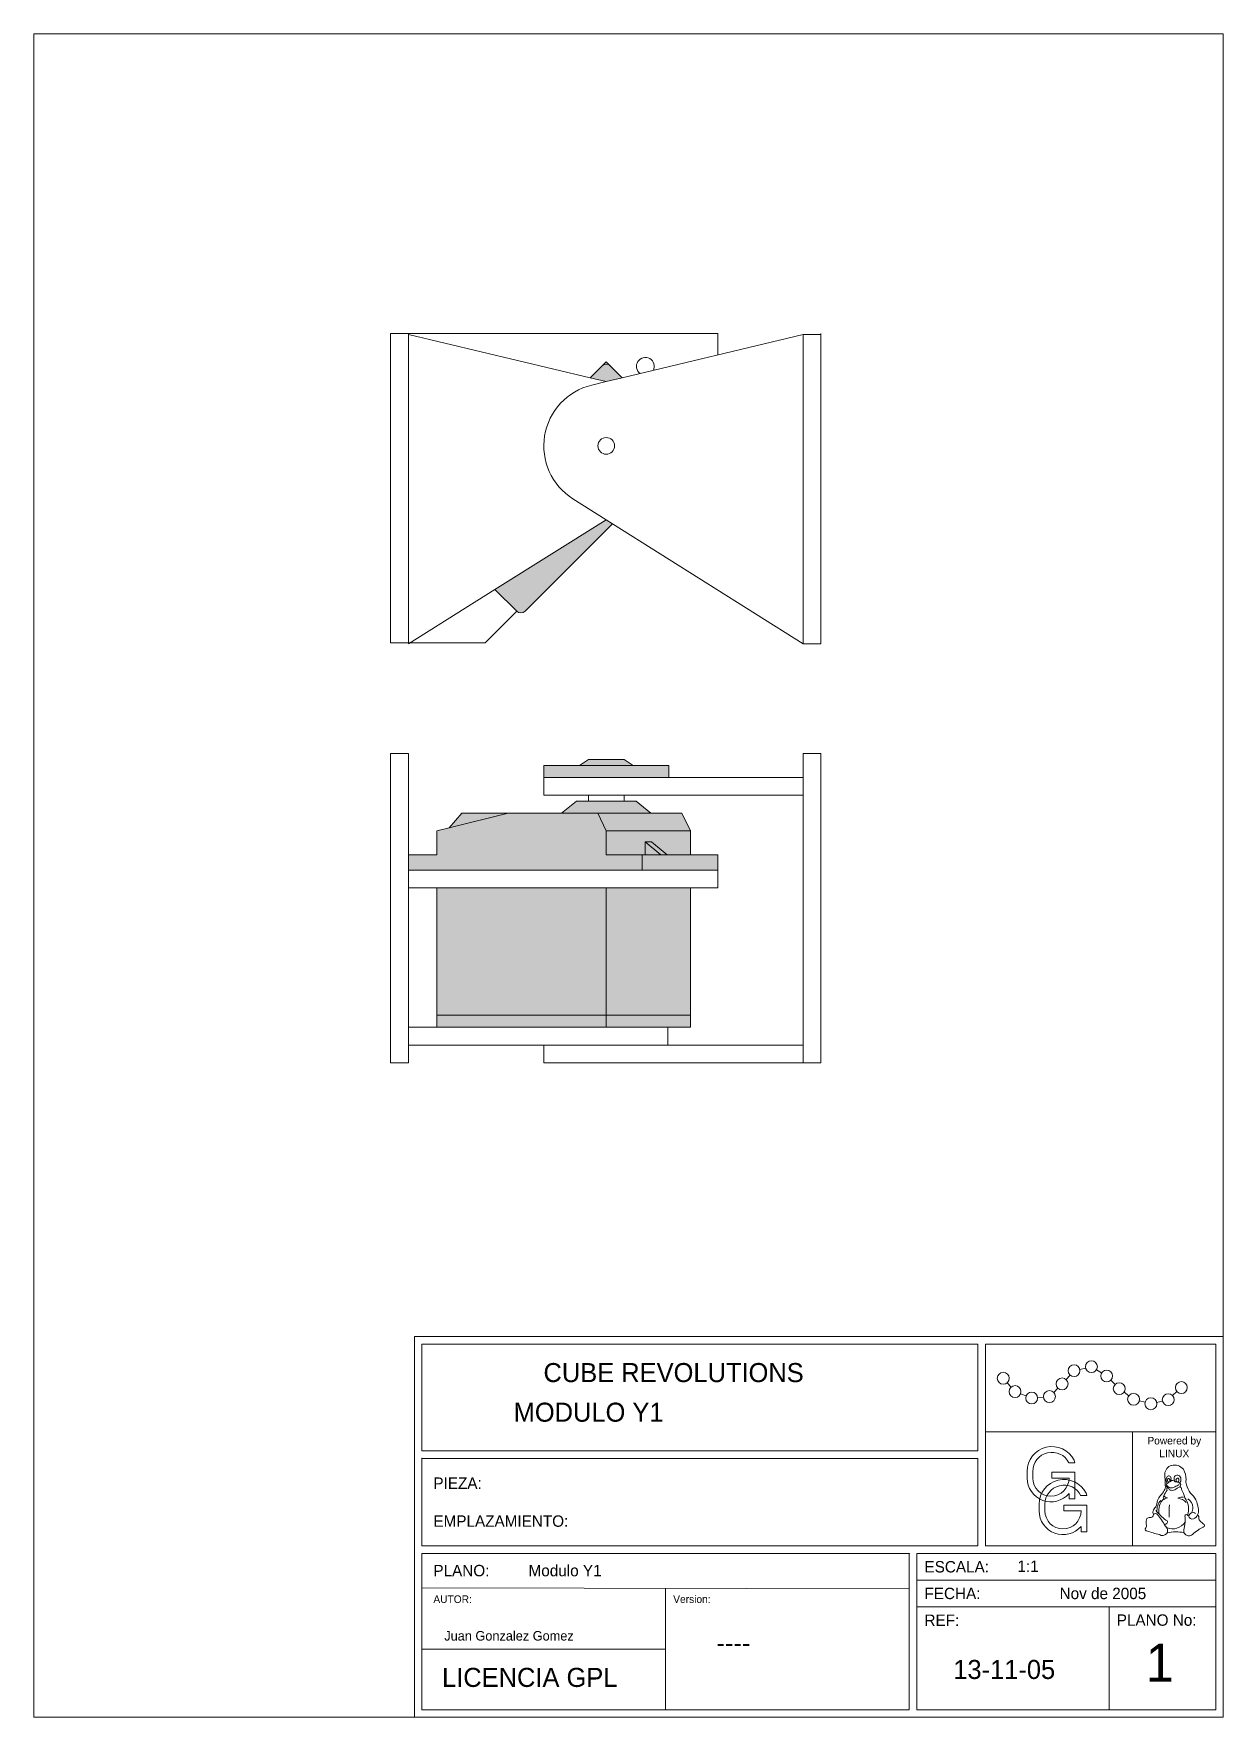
# Model space of a CAD drawing. Header units: millimetres. Extents: x 0 to 200, y 0 to 283.
import ezdxf

# ---------------------------------------------------------------- set-up
doc = ezdxf.new("R2010")
doc.units = ezdxf.units.MM
doc.layers.get('0').update_dxf_attribs({"linetype": 'CONTINUOUS'})
doc.layers.add('tornillos', color=7, linetype='CONTINUOUS')

msp = doc.modelspace()

# ---------------------------------------------------------------- hatches: boundary and pattern name
at = {"layer": 'tornillos'}
for points in [[(93.559965, 225.153609), (96.255869, 224.509811), (98.95866, 225.158324), (96.26167, 227.855314)], [(85.76167, 158), (106.76167, 158), (106.76167, 160), (100.76167, 160), (91.76167, 160), (85.76167, 160)], [(93.26167, 161), (91.76167, 160), (100.76167, 160), (99.26167, 161)], [(88.76167, 152), (103.76167, 152), (101.26167, 154), (91.26167, 154)], [(67.765267, 145), (67.765267, 149), (69.854309, 149.521356), (79.786082, 152), (88.76167, 152), (103.76167, 152), (108.989593, 152), (110.403806, 149), (110.403806, 145), (115, 145), (115, 142.4), (102.272078, 142.4), (96.26167, 142.4), (63, 142.4), (63, 145)], [(69.854309, 149.521356), (72.007908, 152), (79.786082, 152)], [(108.989593, 152), (110.403806, 149), (96.26167, 149), (94.847456, 152), (103.76167, 152)], [(110.403806, 145), (110.403806, 149), (96.26167, 149), (96.26167, 145), (102.272078, 145), (102.802408, 145), (106.514718, 145)], [(106.514718, 145), (103.863068, 147.179781), (102.802408, 147.179781), (102.802408, 145)], [(115, 142.4), (115, 145), (110.403806, 145), (106.514718, 145), (102.802408, 145), (102.272078, 145), (102.272078, 142.4)], [(67.765267, 139.4), (96.26167, 139.4), (96.26167, 118), (67.765267, 118)], [(96.26167, 118), (110.403806, 118), (110.403806, 139.4), (96.26167, 139.4)], [(67.765267, 116), (110.403806, 116), (110.403806, 118), (96.26167, 118), (67.765267, 118)]]:
    msp.add_hatch(color=8, dxfattribs=at).paths.add_polyline_path(points)
h = msp.add_hatch(color=8, dxfattribs=at)
edge = h.paths.add_edge_path()
edge.add_arc((81.907402, 186.630988), 1, 225, 315)
edge.add_line((82.614509, 185.923881), (97.323976, 200.633348))
edge.add_line((97.323976, 200.633348), (96.249482, 201.310371))
edge.add_line((96.249482, 201.310371), (77.546814, 189.577364))
edge.add_line((77.546814, 189.577364), (81.200296, 185.923882))

# ---------------------------------------------------------------- linework, layer by layer
at = {"color": 0, "linetype": 'CONTINUOUS', "lineweight": 0}
for p, q in [((0, 283), (0, 0)), ((0, 283), (200, 283)), ((200, 283), (200, 0)), ((60, 180.62058), (60, 232.62058)), ((60, 232.62058), (63, 232.62058)), ((63, 232.62058), (115, 232.62058)), ((63, 180.62058), (63, 232.62058)), ((63, 232.451508), (93.559965, 225.153609)), ((129.354268, 232.451508), (98.95866, 225.158324)), ((115, 229.007316), (115, 232.62058)), ((129.354268, 180.451508), (129.354268, 232.451508)), ((132.354268, 232.451508), (129.354268, 232.451508)), ((132.354268, 180.62058), (132.354268, 232.62058)), ((132.354268, 180.451508), (132.354268, 232.451508)), ((96.26167, 227.855314), (93.559965, 225.153609)), ((98.95866, 225.158324), (96.26167, 227.855314)), ((93.559965, 225.153609), (96.255869, 224.509811)), ((96.255869, 224.509811), (93.811813, 223.923379)), ((98.95866, 225.158324), (96.255869, 224.509811)), ((96.249482, 201.310371), (90.664227, 204.829562)), ((77.546814, 189.577364), (96.249482, 201.310371)), ((97.323976, 200.633348), (96.249482, 201.310371)), ((82.614509, 185.923881), (97.323976, 200.633348)), ((129.354268, 180.451508), (97.323976, 200.633348)), ((63, 180.451508), (77.546814, 189.577364)), ((81.200296, 185.923882), (77.546814, 189.577364)), ((81.200296, 185.923882), (75.896995, 180.62058)), ((60, 180.62058), (63, 180.62058)), ((63, 180.62058), (75.896995, 180.62058)), ((129.354268, 180.451508), (132.354268, 180.451508)), ((60, 110), (60, 162)), ((60, 162), (63, 162)), ((63, 145), (63, 162)), ((129.354268, 162), (129.354268, 110)), ((129.354268, 162), (132.354268, 162)), ((132.354268, 162), (132.354268, 110)), ((132.354268, 110), (132.354268, 162)), ((85.76167, 158), (85.76167, 160)), ((85.76167, 160), (91.76167, 160)), ((93.26167, 161), (91.76167, 160)), ((91.76167, 160), (100.76167, 160)), ((93.26167, 161), (99.26167, 161)), ((99.26167, 161), (100.76167, 160)), ((100.76167, 160), (106.76167, 160)), ((106.76167, 158), (106.76167, 160)), ((85.76167, 158), (106.76167, 158)), ((85.76167, 158), (129.354268, 158)), ((85.76167, 155), (85.76167, 158)), ((129.354268, 155), (129.354268, 158)), ((85.76167, 155), (106.76167, 155)), ((85.76167, 155), (129.354268, 155)), ((91.26167, 154), (88.76167, 152)), ((91.26167, 154), (101.26167, 154)), ((92.26167, 155), (100.26167, 155)), ((93.26167, 155), (99.26167, 155)), ((93.26167, 154), (93.26167, 155)), ((99.26167, 154), (99.26167, 155)), ((101.26167, 154), (103.76167, 152)), ((69.854309, 149.521356), (72.007908, 152)), ((72.007908, 152), (79.786082, 152)), ((79.786082, 152), (88.76167, 152)), ((88.76167, 152), (103.76167, 152)), ((88.76167, 152), (94.847456, 152)), ((96.26167, 149), (94.847456, 152)), ((94.847456, 152), (103.76167, 152)), ((103.76167, 152), (108.989593, 152)), ((108.989593, 152), (110.403806, 149)), ((63, 146.4), (63, 149)), ((67.765267, 149), (69.854309, 149.521356)), ((67.765267, 145), (67.765267, 149)), ((96.26167, 149), (110.403806, 149)), ((96.26167, 145), (96.26167, 149)), ((105.454058, 145), (102.802408, 147.179781)), ((102.802408, 147.179781), (102.802408, 145)), ((102.802408, 147.179781), (103.863068, 147.179781)), ((106.514718, 145), (103.863068, 147.179781)), ((110.403806, 145), (110.403806, 149)), ((63, 145), (63, 146.4)), ((63, 145), (67.765267, 145)), ((63, 142.4), (63, 145)), ((63, 143.4), (63, 145)), ((96.26167, 145), (102.272078, 145)), ((102.272078, 145), (102.272078, 142.4)), ((102.272078, 145), (102.802408, 145)), ((102.802408, 145), (106.514718, 145)), ((106.514718, 145), (110.403806, 145)), ((110.403806, 145), (115, 145)), ((115, 142.4), (115, 145)), ((63, 142.4), (96.26167, 142.4)), ((63, 110), (63, 142.4)), ((96.26167, 142.4), (102.272078, 142.4)), ((102.272078, 142.4), (115, 142.4)), ((115, 142.4), (115, 139.4)), ((63, 139.4), (67.765267, 139.4)), ((67.765267, 139.4), (96.26167, 139.4)), ((67.765267, 118), (67.765267, 139.4)), ((96.26167, 139.4), (96.26167, 118)), ((96.26167, 139.4), (110.403806, 139.4)), ((110.403806, 118), (110.403806, 139.4)), ((110.403806, 139.4), (115, 139.4)), ((67.765267, 118), (96.26167, 118)), ((67.765267, 116), (67.765267, 118)), ((96.26167, 118), (110.403806, 118)), ((96.26167, 118), (96.26167, 116)), ((110.403806, 116), (110.403806, 118)), ((63, 113), (63, 116)), ((67.765267, 116), (63, 116)), ((67.765267, 116), (110.403806, 116)), ((106.592598, 116), (67.765267, 116)), ((106.592598, 113), (106.592598, 116)), ((106.592598, 113), (63, 113)), ((85.76167, 113), (129.354268, 113)), ((85.76167, 110), (85.76167, 113)), ((129.354268, 110), (129.354268, 113)), ((60, 110), (63, 110)), ((85.76167, 110), (129.354268, 110)), ((129.354268, 110), (132.354268, 110)), ((64, 63.999992), (200, 63.999992)), ((64, 0), (64, 63.999992)), ((65.28, 62.719992), (158.719992, 62.719992)), ((65.28, 44.8), (65.28, 62.719992)), ((158.719992, 62.719992), (158.719992, 44.8)), ((198.719992, 62.719992), (159.999992, 62.719992)), ((159.999992, 62.719992), (159.999992, 28.8)), ((198.719992, 62.719992), (198.719992, 28.8)), ((200, 63.999992), (200, 0)), ((173.564286, 56.781127), (174.23272, 57.524899)), ((175.87583, 58.492288), (176.850507, 58.715905)), ((178.678211, 58.417655), (179.531237, 57.895788)), ((181.08802, 56.663479), (181.791777, 55.953038)), ((163.661035, 56.249645), (164.32207, 55.49929)), ((165.91611, 54.389072), (166.849115, 54.029209)), ((168.778656, 53.752511), (169.775192, 53.835677)), ((171.479769, 54.625014), (172.187811, 55.331184)), ((183.301693, 54.650898), (184.107853, 54.0592)), ((191.473901, 54.070488), (192.210067, 54.747288)), ((185.881587, 53.214917), (186.849162, 52.962333)), ((188.790402, 52.937728), (189.764068, 53.165708)), ((159.999992, 47.9874), (198.719992, 47.9874)), ((184.75208, 47.9874), (184.75208, 28.799992)), ((184.75208, 47.9874), (198.719992, 47.9874)), ((65.279992, 43.52), (65.279992, 28.8)), ((158.719992, 44.8), (65.28, 44.8)), ((65.28, 43.52), (158.719992, 43.52)), ((158.719992, 43.52), (158.719992, 28.8)), ((174.060613, 42.785907), (175.020621, 42.785907)), ((174.901433, 43.206315), (175.020621, 42.785907)), ((167.020621, 41.345911), (167.020621, 40.225907)), ((167.980621, 41.345911), (167.980621, 40.225907)), ((171.180621, 40.225907), (171.180621, 41.185907)), ((171.180621, 41.185907), (175.020621, 41.185907)), ((174.060613, 40.225907), (171.180621, 40.225907)), ((175.020621, 41.185907), (175.020621, 40.225907)), ((175.020621, 36.705907), (175.020621, 40.225907)), ((174.060625, 37.626215), (174.060613, 36.705907)), ((176.085297, 37.259415), (177.045305, 37.259415)), ((176.926117, 37.679827), (177.045305, 37.259415)), ((169.045305, 35.819419), (169.045305, 34.699419)), ((170.005305, 35.819419), (170.005305, 34.699419)), ((173.205305, 34.699419), (173.205305, 35.659415)), ((173.205305, 35.659415), (177.045305, 35.659415)), ((176.085297, 34.699419), (173.205305, 34.699419)), ((174.060613, 36.705907), (175.020621, 36.705907)), ((177.045305, 35.659415), (177.045305, 34.699419)), ((177.045305, 31.179419), (177.045305, 34.699419)), ((176.085309, 32.099723), (176.085297, 31.179419)), ((176.085297, 31.179419), (177.045305, 31.179419)), ((65.279992, 28.8), (158.719992, 28.8)), ((198.719992, 28.799992), (159.999992, 28.799992)), ((65.28, 27.52), (147.199992, 27.52)), ((65.28, 27.52), (65.28, 1.28)), ((147.2, 27.52), (147.2, 1.28)), ((148.479992, 27.52), (148.479992, 1.28)), ((198.719992, 27.52), (148.479992, 27.52)), ((198.719992, 1.28), (198.719992, 27.52)), ((148.479992, 23.04), (198.719992, 23.04)), ((65.28, 21.76), (147.2, 21.612568)), ((106.24, 21.68628), (106.24, 1.28)), ((148.479992, 18.56), (198.719992, 18.56)), ((180.799984, 18.56), (180.799984, 1.28)), ((65.28, 11.48314), (106.24, 11.48314)), ((0, 0), (184.426151, 0)), ((200, 0), (64, 0)), ((65.28, 1.28), (147.199992, 1.28)), ((148.479992, 1.28), (198.719992, 1.28))]:
    msp.add_line(p, q, dxfattribs=at)
for centre, radius in [((96.26167, 213.713178), 1.4), ((177.825184, 58.939523), 1), ((163, 57), 1), ((172.895853, 56.037355), 1), ((174.901153, 58.26867), 1), ((180.384264, 57.37392), 1), ((164.983105, 54.748935), 1), ((167.78212, 53.669345), 1), ((170.771728, 53.918843), 1), ((182.495534, 55.242597), 1), ((184.914012, 53.467501), 1), ((190.737734, 53.393687), 1), ((192.946234, 55.424089), 1), ((187.816737, 52.709748), 1)]:
    msp.add_circle(centre, radius, dxfattribs=at)
for centre, radius, start, end in [((96.26167, 226.4411), 1, 45, 135), ((102.837763, 227.077496), 1.5, 333.644472, 233.340714), ((96.26167, 213.713178), 10.5, 103.492593, 237.785544), ((81.907402, 186.630988), 1, 225, 315), ((171.180621, 41.345911), 4.16, 26.565052, 180), ((171.180621, 41.345911), 3.2, 26.565052, 180), ((171.020621, 40.225907), 4, 180, 319.464203), ((171.020621, 40.225907), 3.040004, 180, 0), ((173.205305, 35.819419), 4.16, 26.565052, 180), ((779.1766, 63.96552), 589.47124, 182.241974, 182.432632), ((191.727416, 40.827368), 1.572752, 105.141426, 177.151825), ((191.628856, 39.888184), 1.255, 156.653992, 208.87178), ((190.818832, 40.218848), 0.380648, 7.042039, 154.03331), ((191.076608, 39.86552), 0.481664, 150.122559, 232.263321), ((191.586608, 38.39552), 1.354176, 110.308441, 135.823502), ((190.763016, 40.04568), 0.12, 63.315994, 150.122559), ((190.659768, 39.840256), 0.349912, 344.291351, 63.315994), ((190.2794, 39.865488), 0.727176, 337.953156, 350.503693), ((190.376608, 40.12552), 0.831864, 324.260376, 9.688787), ((191.476608, 39.34552), 0.481664, 30.362411, 138.366455), ((191.787784, 40.46724), 1.936472, 39.750774, 104.082336), ((192.282656, 40.138544), 0.567008, 70.849289, 190.29921), ((192.742456, 40.21428), 1.032968, 188.835068, 217.230103), ((192.376608, 39.86552), 0.360552, 103.180428, 235.625168), ((192.136608, 39.90552), 0.388328, 291.832794, 46.369446), ((192.32176, 40.099736), 0.12, 46.369446, 103.180428), ((192.105, 39.989392), 0.77536, 311.96637, 62.028458), ((189.918544, 39.844224), 3.8394, 1.511741, 28.998495), ((195.194112, 39.593016), 1.480088, 166.221954, 199.230667), ((173.205305, 35.819419), 3.2, 26.565052, 180), ((190.85328, 35.898848), 1.968432, 136.02916, 164.481079), ((185.836608, 40.672184), 4.956344, 316.580536, 328.811554), ((192.656608, 31.78552), 5.51888, 111.917084, 121.21302), ((190.356608, 37.00552), 0.444072, 144.162354, 215.837646), ((194.19756, 35.338848), 4.621696, 141.980042, 155.362579), ((189.211608, 38.70552), 1.05272, 325.253204, 13.178191), ((190.55556, 37.421304), 0.517424, 202.234314, 274.55069), ((190.789944, 38.984568), 0.395264, 116.205345, 233.820374), ((191.751152, 40.230976), 1.810208, 225.244156, 244.809341), ((190.876608, 38.42552), 0.4, 143.130096, 216.869904), ((188.776608, 36.64552), 2.69236, 38.746292, 48.61388), ((191.188416, 38.580944), 0.4, 218.746292, 251.565079), ((191.031752, 38.701504), 0.12, 244.809341, 261.619019), ((191.196608, 39.82052), 1.251088, 261.619019, 300.32196), ((191.416608, 39.26552), 1.121608, 251.565079, 291.991119), ((191.888816, 38.636992), 0.12, 110.92012, 120.32196), ((194.236272, 35.288488), 3.792696, 114.49633, 129.250107), ((190.58804, 42.0398), 3.52296, 290.920135, 304.759796), ((191.923664, 38.125112), 1.464208, 62.638962, 91.23098), ((193.420608, 33.44152), 3.585512, 91.662132, 107.262512), ((191.785576, 34.144136), 2.780648, 44.859322, 78.149399), ((192.442328, 39.062664), 0.394296, 308.966309, 66.964958), ((192.614816, 38.849392), 0.12, 294.032593, 308.966309), ((192.696608, 38.42552), 0.28636, 335.224854, 77.905243), ((189.514384, 36.116632), 4.079232, 11.150778, 32.452042), ((190.9064, 34.959984), 3.255504, 341.889526, 36.699142), ((197.97332, 40.197296), 4.317048, 194.64917, 215.906265), ((192.360608, 34.98952), 3.411512, 27.135887, 51.665436), ((173.045305, 34.699419), 4, 180, 319.464203), ((173.045305, 34.699419), 3.040004, 180, 0), ((187.745184, 34.068376), 0.49144, 261.565582, 359.666901), ((188.629944, 34.46552), 0.477264, 155.224854, 224.077087), ((190.846608, 33.54052), 2.878912, 140.143463, 156.997406), ((188.59012, 33.855904), 0.410976, 37.398586, 149.334335), ((197.493912, 42.352936), 11.649792, 220.509583, 232.218262), ((185.116608, 37.037824), 3.888512, 334.85437, 350.940155), ((191.384432, 34.776824), 2.54784, 138.486633, 185.200317), ((181.636608, 27.86552), 9.588328, 26.778839, 40.601295), ((192.126608, 34.63552), 2.998168, 135.270264, 187.859848), ((199.633448, 34.514992), 8.758136, 172.187378, 185.56601), ((193.776608, 33.80552), 0.260768, 57.528809, 212.471191), ((194.330512, 34.389872), 0.551432, 221.3573, 258.974304), ((192.976608, 35.16552), 1.902632, 3.012788, 56.142891), ((194.889632, 33.746008), 0.672456, 50.583836, 193.807632), ((191.311608, 35.613016), 3.581896, 339.926117, 354.432648), ((194.147664, 34.744072), 1.679432, 310.421143, 16.658829), ((190.736608, 34.56552), 5.0632, 7.489953, 23.020285), ((195.406608, 33.59552), 0.487648, 344.538788, 58.775948), ((187.110896, 31.62552), 0.283704, 166.12233, 279.272614), ((186.266176, 32.277688), 0.815656, 314.263245, 19.168976), ((189.056608, 32.80552), 2.036664, 162.276764, 187.334381), ((187.7724, 32.163416), 1.422312, 94.003441, 117.456375), ((192.744304, 45.80552), 15.502064, 248.872269, 256.922272), ((190.213824, 33.942784), 1.48084, 263.500458, 273.980042), ((189.740416, 31.420752), 0.890488, 321.426331, 59.183372), ((190.2644, 32.809768), 0.348184, 278.624359, 74.6427), ((191.476984, 33.883256), 2.217736, 243.687195, 288.934387), ((191.996608, 25.00052), 6.18552, 76.918594, 103.712036), ((191.265496, 34.476632), 2.84764, 289.085358, 323.568298), ((194.947312, 31.45228), 1.593432, 157.365326, 198.543854), ((187.916608, 33.14552), 5.66392, 349.007477, 5.267697), ((194.798072, 34.037712), 0.72092, 218.847504, 307.466949), ((197.681608, 28.058016), 3.913656, 119.463425, 136.630661), ((198.21292, 28.313296), 3.99624, 113.231583, 127.926872), ((196.809112, 33.58052), 0.939568, 187.030472, 222.519806), ((198.026608, 34.89052), 2.726008, 225.520187, 239.342636), ((196.491608, 32.26552), 0.31532, 297.377716, 62.622295), ((189.7728, 31.393136), 0.847952, 234.185532, 321.521088), ((194.219416, 31.425168), 0.918072, 211.49704, 312.242767)]:
    msp.add_arc(centre, radius, start, end, dxfattribs=at)
for p in [(65.28, 43.52), (65.28, 27.52), (147.199992, 27.52), (198.719992, 27.52), (65.28, 1.28), (198.719992, 1.28)]:
    msp.add_point(p, dxfattribs=at)
at = {"layer": 'tornillos', "color": 0, "linetype": 'CONTINUOUS', "lineweight": 0}
for p, q in [((86.06167, 155), (91.46167, 155)), ((101.06167, 155), (106.46167, 155)), ((79.786082, 152), (69.854309, 149.521356)), ((69.854309, 149.521356), (67.765267, 149))]:
    msp.add_line(p, q, dxfattribs=at)

# ---------------------------------------------------------------- texts
at = {"color": 0, "linetype": 'CONTINUOUS', "lineweight": 0, "width": 100}
for s, insert, char_height, attachment_point in [('CUBE\\~REVOLUTIONS', (85.70666, 56.302818), 3.2, 7), ('MODULO\\~Y1', (80.691522, 49.643391), 3.2, 7), ('Powered\\~by', (191.755656, 45.47916), 1.28, 8), ('LINUX', (191.755656, 43.68716), 1.28, 8), ('PIEZA:', (67.2, 38.4), 1.92, 7), ('EMPLAZAMIENTO:', (67.2, 32), 1.92, 7), ('PLANO:', (67.2, 23.68), 1.92, 7), ('Modulo\\~Y1', (83.2, 23.68), 1.92, 7), ('ESCALA:', (149.76, 24.32), 1.92, 7), ('1:1', (165.38008, 24.435942), 1.92, 7), ('AUTOR:', (67.2, 19.2), 1.28, 7), ('Version:', (107.52, 19.2), 1.28, 7), ('FECHA:', (149.76, 19.84), 1.92, 7), ('Nov\\~de\\~2005', (172.479992, 19.84), 1.92, 7), ('REF:', (149.76, 15.36), 1.92, 7), ('PLANO\\~No:', (182.079992, 15.36), 1.92, 7), ('Juan\\~Gonzalez\\~Gomez', (69.030678, 12.877751), 1.6, 7), ('----', (114.790072, 10.915985), 3.2, 7), ('1', (186.944109, 5.985221), 6.4, 7), ('13-11-05', (154.599992, 6.4), 3.2, 7), ('LICENCIA\\~GPL', (68.656905, 5.064487), 3.2, 7)]:
    msp.add_mtext(s, dxfattribs=dict(at, insert=insert, char_height=char_height, attachment_point=attachment_point))

doc.saveas('drawing.dxf')
